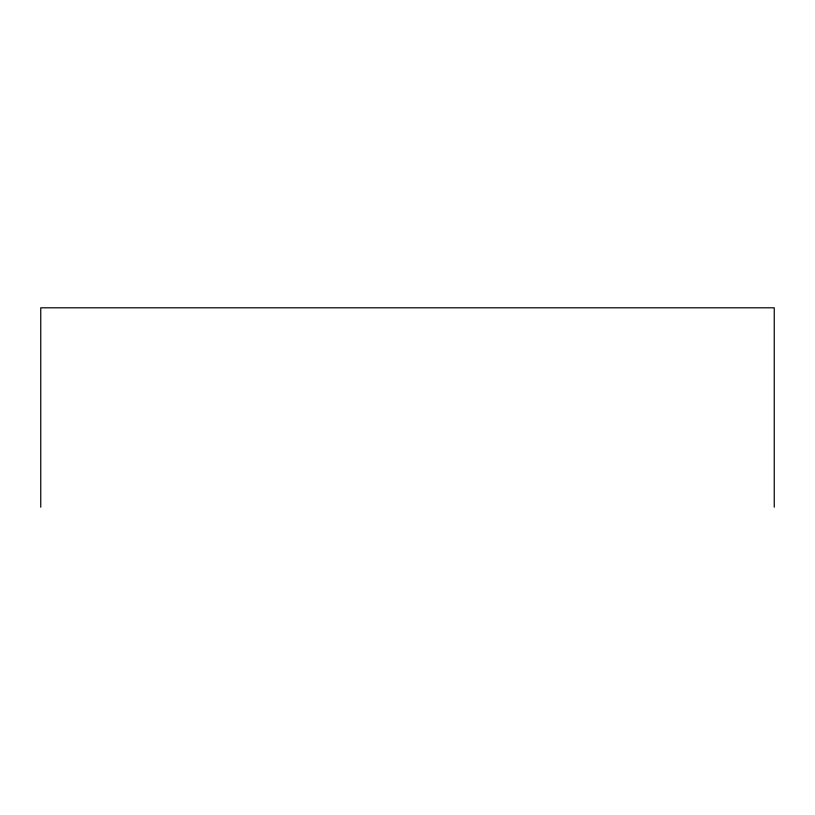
<?xml version="1.0" encoding="UTF-8"?>
<svg xmlns="http://www.w3.org/2000/svg" width="815" height="815" viewBox="0 0 815 815"><rect width="100%" height="100%" fill="white"/><g stroke="black" fill="none" stroke-linecap="round" stroke-linejoin="round"><path stroke-width="1.22" d="M774.25 507.195L774.25 307.805L40.75 307.805L40.75 507.195"/></g></svg>
